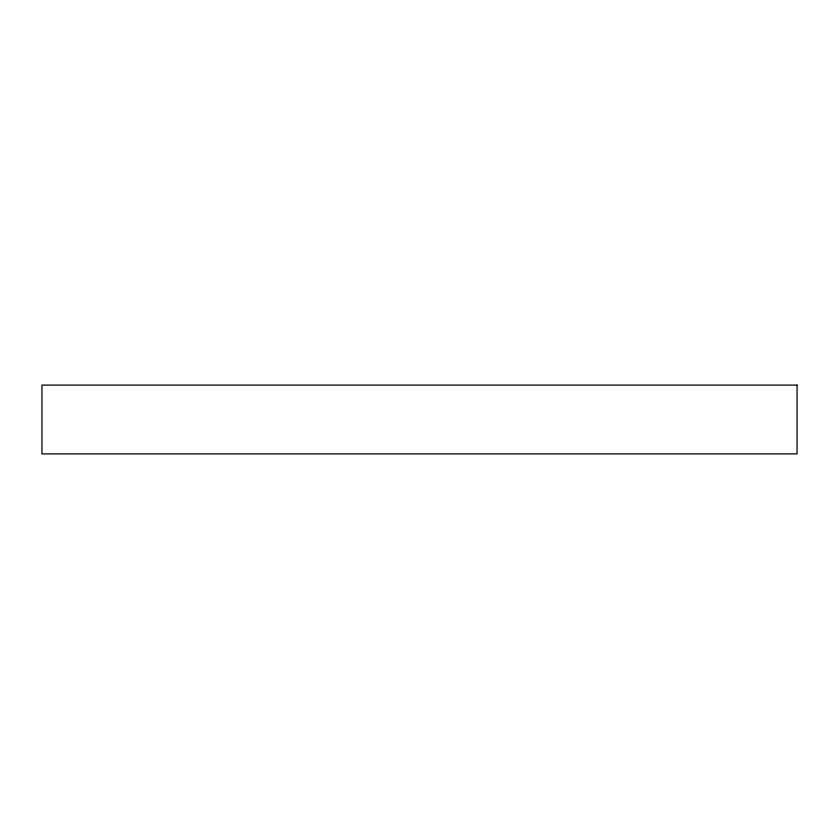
<?xml version="1.0" encoding="UTF-8"?>
<svg xmlns="http://www.w3.org/2000/svg" width="839" height="839" viewBox="0 0 839 839"><rect width="100%" height="100%" fill="white"/><g stroke="black" fill="none" stroke-linecap="round" stroke-linejoin="round"><path stroke-width="1.26" d="M797.05 385.101L41.95 385.101L41.95 453.899L797.05 453.899L797.05 385.101"/></g></svg>
